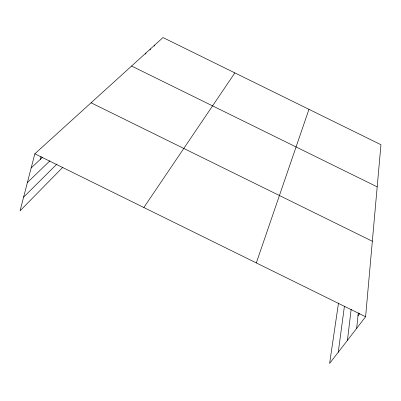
<?xml version="1.0" encoding="UTF-8"?>
<svg xmlns="http://www.w3.org/2000/svg" width="401" height="401" viewBox="0 0 401 401"><rect width="100%" height="100%" fill="white"/><g stroke="black" fill="none" stroke-linecap="round" stroke-linejoin="round"><path stroke-width="0.6" d="M338.504 303.011L329.617 363.446L365.597 316.76L380.95 144.726L162.986 37.554L34.832 153.809L20.05 210.836L62.862 167.217M356.669 328.339L358.283 312.905M347.441 340.319L351.166 309.196M338.249 352.248L344.409 306.304M40.326 159.382L41.102 156.48M256.314 262.921L308.965 109.333M145.563 54.165L145.969 52.992M150.034 50.095L150.435 48.937M154.355 46.16L154.756 45.017M143.854 207.517L234.861 72.892M357.973 315.873L359.792 313.482M23.594 197.157L56.952 164.039M27.373 182.58L49.95 160.801M31.163 167.954L42.506 157.337M131.583 66.04L377.191 186.861M91.062 102.796L372.334 241.252M34.832 153.809L365.597 316.76"/></g></svg>
